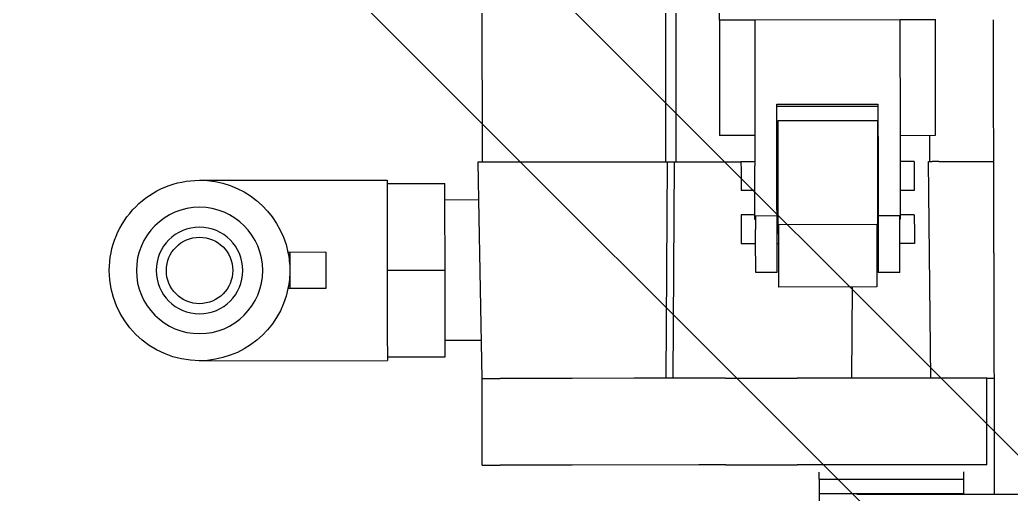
# Model space of a CAD drawing. Header units: inches. Extents: x -233729 to 737493, y -275239 to 196021.
# Drawn here: x 487520.8 to 487589.4, y 16245 to 16277.9 of the extents above; entities that cross this region are included whole.
import ezdxf

# ---------------------------------------------------------------- set-up
doc = ezdxf.new("R2010")
doc.units = ezdxf.units.IN
doc.header["$MEASUREMENT"] = 0
doc.layers.add('P_AX', color=7, linetype='Continuous')

# ---------------------------------------------------------------- blocks, each defined once
blk = doc.blocks.new('A$C48CB4C16')
at = {"layer": 'P_AX', "color": 6, "linetype": 'ByBlock', "lineweight": -2}
for p, q in [((3704.776, 4516.812, 710.665), (3917.297, 4729.333, 710.665)), ((3711.847, 4509.741, 710.665), (3924.368, 4722.262, 710.665))]:
    blk.add_line(p, q, dxfattribs=at)
at = {"layer": 'P_AX', "color": 6, "linetype": 'Continuous'}
for p, q in [((3872.249, 4686.582, 710.665), (3872.251, 4688.583, 710.665)), ((3872.248, 4685.583, 710.665), (3872.249, 4686.582, 710.665)), ((3874.854, 4686.623, 710.665), (3887.354, 4686.611, 710.665)), ((3882.248, 4685.573, 710.665), (3882.249, 4686.573, 710.665)), ((3882.249, 4686.573, 710.665), (3882.249, 4686.615, 710.665)), ((3884.337, 4669.91, 710.665), (3884.354, 4686.613, 710.665)), ((3848.909, 4684.607, 710.665), (3848.903, 4678.607, 710.665)), ((3855.137, 4684.6, 710.665), (3850.156, 4684.606, 710.665)), ((3863.903, 4684.594, 710.665), (3855.137, 4684.6, 710.665)), ((3865.771, 4684.593, 710.665), (3864.381, 4684.594, 710.665)), ((3877.267, 4684.582, 710.665), (3870.721, 4684.589, 710.665)), ((3883.801, 4684.575, 710.665), (3882.216, 4684.577, 710.665)), ((3883.851, 4684.575, 710.665), (3883.846, 4678.575, 710.665)), ((3848.903, 4678.607, 710.665), (3848.675, 4666.241, 710.665)), ((3848.903, 4678.607, 710.665), (3849.603, 4678.603, 710.665)), ((3848.903, 4678.607, 710.665), (3849.603, 4678.603, 710.665)), ((3851.741, 4678.601, 710.665), (3850.15, 4678.606, 710.665)), ((3851.741, 4678.601, 710.665), (3850.15, 4678.606, 710.665)), ((3853.059, 4678.602, 710.665), (3851.741, 4678.601, 710.665)), ((3853.059, 4678.602, 710.665), (3851.741, 4678.601, 710.665)), ((3855.041, 4678.601, 710.665), (3853.059, 4678.602, 710.665)), ((3855.041, 4678.601, 710.665), (3853.059, 4678.602, 710.665)), ((3855.059, 4678.6, 710.665), (3855.041, 4678.601, 710.665)), ((3855.059, 4678.6, 710.665), (3855.041, 4678.601, 710.665)), ((3855.131, 4678.6, 710.665), (3855.059, 4678.6, 710.665)), ((3855.131, 4678.6, 710.665), (3855.059, 4678.6, 710.665)), ((3859.423, 4678.593, 710.665), (3855.131, 4678.6, 710.665)), ((3859.423, 4678.593, 710.665), (3855.131, 4678.6, 710.665)), ((3860.423, 4678.595, 710.665), (3859.423, 4678.593, 710.665)), ((3860.423, 4678.595, 710.665), (3859.423, 4678.593, 710.665)), ((3861.331, 4678.594, 710.665), (3860.423, 4678.595, 710.665)), ((3861.331, 4678.594, 710.665), (3860.423, 4678.595, 710.665)), ((3861.423, 4678.591, 710.665), (3861.331, 4678.594, 710.665)), ((3861.423, 4678.591, 710.665), (3861.331, 4678.594, 710.665)), ((3861.633, 4678.595, 710.665), (3861.423, 4678.591, 710.665)), ((3861.633, 4678.595, 710.665), (3861.423, 4678.591, 710.665)), ((3861.727, 4663.595, 710.665), (3861.633, 4678.595, 710.665)), ((3862.133, 4678.594, 710.665), (3861.633, 4678.595, 710.665)), ((3862.133, 4678.594, 710.665), (3861.633, 4678.595, 710.665)), ((3862.133, 4678.594, 710.665), (3862.227, 4663.594, 710.665)), ((3862.741, 4678.59, 710.665), (3862.133, 4678.594, 710.665)), ((3862.741, 4678.59, 710.665), (3862.133, 4678.594, 710.665)), ((3863.641, 4678.592, 710.665), (3862.741, 4678.59, 710.665)), ((3863.641, 4678.592, 710.665), (3862.741, 4678.59, 710.665)), ((3863.897, 4678.594, 710.665), (3863.641, 4678.592, 710.665)), ((3863.897, 4678.594, 710.665), (3863.641, 4678.592, 710.665)), ((3864.375, 4678.594, 710.665), (3863.897, 4678.594, 710.665)), ((3864.375, 4678.594, 710.665), (3863.897, 4678.594, 710.665)), ((3865.765, 4678.593, 710.665), (3864.375, 4678.594, 710.665)), ((3865.765, 4678.593, 710.665), (3864.375, 4678.594, 710.665)), ((3865.765, 4678.593, 710.665), (3870.715, 4678.589, 710.665)), ((3865.765, 4678.593, 710.665), (3870.715, 4678.589, 710.665)), ((3871.241, 4678.583, 710.665), (3870.715, 4678.589, 710.665)), ((3871.241, 4678.583, 710.665), (3870.715, 4678.589, 710.665)), ((3871.441, 4678.585, 710.665), (3871.241, 4678.583, 710.665)), ((3871.441, 4678.585, 710.665), (3871.241, 4678.583, 710.665)), ((3873.76, 4678.583, 710.665), (3871.441, 4678.585, 710.665)), ((3873.76, 4678.583, 710.665), (3871.441, 4678.585, 710.665)), ((3874.391, 4678.582, 710.665), (3873.76, 4678.583, 710.665)), ((3874.391, 4678.582, 710.665), (3873.76, 4678.583, 710.665)), ((3874.441, 4678.578, 710.665), (3874.391, 4678.582, 710.665)), ((3874.441, 4678.578, 710.665), (3874.391, 4678.582, 710.665)), ((3874.51, 4678.582, 710.665), (3874.441, 4678.578, 710.665)), ((3874.51, 4678.582, 710.665), (3874.441, 4678.578, 710.665)), ((3874.51, 4678.582, 710.665), (3874.559, 4672.268, 710.665)), ((3877.241, 4678.577, 710.665), (3874.51, 4678.582, 710.665)), ((3877.241, 4678.577, 710.665), (3874.51, 4678.582, 710.665)), ((3877.261, 4678.582, 710.665), (3877.241, 4678.577, 710.665)), ((3877.261, 4678.582, 710.665), (3877.241, 4678.577, 710.665)), ((3879.972, 4678.573, 710.665), (3877.261, 4678.582, 710.665)), ((3879.972, 4678.573, 710.665), (3877.261, 4678.582, 710.665)), ((3879.972, 4678.573, 710.665), (3879.827, 4663.577, 710.665)), ((3880.041, 4678.573, 710.665), (3879.972, 4678.573, 710.665)), ((3880.041, 4678.573, 710.665), (3879.972, 4678.573, 710.665)), ((3880.091, 4678.576, 710.665), (3880.041, 4678.573, 710.665)), ((3880.091, 4678.576, 710.665), (3880.041, 4678.573, 710.665)), ((3880.722, 4678.576, 710.665), (3880.091, 4678.576, 710.665)), ((3880.722, 4678.576, 710.665), (3880.091, 4678.576, 710.665)), ((3882.211, 4678.577, 710.665), (3880.722, 4678.576, 710.665)), ((3882.211, 4678.577, 710.665), (3880.722, 4678.576, 710.665)), ((3883.041, 4678.574, 710.665), (3882.211, 4678.577, 710.665)), ((3883.041, 4678.574, 710.665), (3882.211, 4678.577, 710.665)), ((3883.241, 4678.572, 710.665), (3883.041, 4678.574, 710.665)), ((3883.241, 4678.572, 710.665), (3883.041, 4678.574, 710.665)), ((3883.795, 4678.575, 710.665), (3883.241, 4678.572, 710.665)), ((3883.795, 4678.575, 710.665), (3883.241, 4678.572, 710.665)), ((3883.846, 4678.575, 710.665), (3883.795, 4678.575, 710.665)), ((3883.846, 4678.575, 710.665), (3883.795, 4678.575, 710.665)), ((3883.846, 4678.575, 710.665), (3884.346, 4678.573, 710.665)), ((3829.34, 4677.374, 710.665), (3842.34, 4677.361, 710.665)), ((3842.338, 4675.627, 710.665), (3842.34, 4677.111, 710.665)), ((3842.34, 4677.111, 710.665), (3846.34, 4677.107, 710.665)), ((3846.34, 4677.107, 710.665), (3846.339, 4675.971, 710.665)), ((3846.339, 4675.971, 710.665), (3846.334, 4671.107, 710.665)), ((3848.855, 4675.969, 710.665), (3846.339, 4675.971, 710.665)), ((3835.585, 4672.368, 710.665), (3835.459, 4672.368, 710.665)), ((3835.584, 4671.118, 710.665), (3835.585, 4672.368, 710.665)), ((3838.085, 4672.365, 710.665), (3835.585, 4672.368, 710.665)), ((3838.083, 4669.865, 710.665), (3838.085, 4672.365, 710.665)), ((3842.334, 4671.111, 710.665), (3842.335, 4672.596, 710.665)), ((3876.24, 4672.267, 710.665), (3869.44, 4672.273, 710.665)), ((3869.329, 4671.273, 710.665), (3867.849, 4671.275, 710.665)), ((3877.829, 4671.265, 710.665), (3876.329, 4671.266, 710.665)), ((3835.583, 4669.868, 710.665), (3835.584, 4671.118, 710.665)), ((3842.333, 4669.627, 710.665), (3842.334, 4671.111, 710.665)), ((3842.334, 4671.111, 710.665), (3846.334, 4671.107, 710.665)), ((3846.334, 4671.107, 710.665), (3846.329, 4666.243, 710.665)), ((3835.583, 4669.868, 710.665), (3835.457, 4669.868, 710.665)), ((3838.083, 4669.865, 710.665), (3835.583, 4669.868, 710.665)), ((3867.847, 4669.275, 710.665), (3866.837, 4669.276, 710.665)), ((3869.437, 4669.273, 710.665), (3869.327, 4669.273, 710.665)), ((3876.327, 4669.266, 710.665), (3876.237, 4669.267, 710.665)), ((3878.837, 4669.264, 710.665), (3877.827, 4669.265, 710.665)), ((3869.436, 4668.587, 710.665), (3869.386, 4668.587, 710.665)), ((3876.286, 4668.581, 710.665), (3876.236, 4668.581, 710.665)), ((3867.845, 4667.589, 710.665), (3867.846, 4668.275, 710.665)), ((3869.326, 4668.273, 710.665), (3869.325, 4667.35, 710.665)), ((3876.235, 4667.949, 710.665), (3869.435, 4667.956, 710.665)), ((3876.325, 4667.343, 710.665), (3876.326, 4668.266, 710.665)), ((3877.826, 4668.265, 710.665), (3877.825, 4667.579, 710.665)), ((3867.795, 4667.275, 710.665), (3866.835, 4667.276, 710.665)), ((3867.845, 4667.589, 710.665), (3867.795, 4667.589, 710.665)), ((3867.845, 4667.352, 710.665), (3867.845, 4667.589, 710.665)), ((3869.325, 4667.35, 710.665), (3867.845, 4667.352, 710.665)), ((3869.385, 4667.273, 710.665), (3869.325, 4667.273, 710.665)), ((3876.325, 4667.266, 710.665), (3876.285, 4667.266, 710.665)), ((3877.825, 4667.342, 710.665), (3876.325, 4667.343, 710.665)), ((3877.825, 4667.579, 710.665), (3877.825, 4667.342, 710.665)), ((3877.875, 4667.579, 710.665), (3877.825, 4667.579, 710.665)), ((3878.835, 4667.264, 710.665), (3877.875, 4667.265, 710.665)), ((3842.328, 4665.111, 710.665), (3842.33, 4666.596, 710.665)), ((3846.329, 4666.243, 710.665), (3846.328, 4665.107, 710.665)), ((3848.675, 4666.241, 710.665), (3846.329, 4666.243, 710.665)), ((3848.675, 4666.241, 710.665), (3848.627, 4663.604, 710.665)), ((3842.328, 4665.111, 710.665), (3846.328, 4665.107, 710.665)), ((3867.793, 4665.589, 710.665), (3866.833, 4665.59, 710.665)), ((3869.383, 4665.587, 710.665), (3869.323, 4665.587, 710.665)), ((3876.323, 4665.581, 710.665), (3876.283, 4665.581, 710.665)), ((3878.833, 4665.578, 710.665), (3877.873, 4665.579, 710.665)), ((3829.328, 4664.874, 710.665), (3842.328, 4664.861, 710.665)), ((3867.791, 4663.589, 710.665), (3867.792, 4663.882, 710.665)), ((3869.322, 4663.873, 710.665), (3869.318, 4659.776, 710.665)), ((3869.322, 4663.873, 710.665), (3869.382, 4663.873, 710.665)), ((3876.282, 4663.866, 710.665), (3876.322, 4663.873, 710.665)), ((3876.318, 4659.769, 710.665), (3876.322, 4663.873, 710.665)), ((3877.872, 4663.872, 710.665), (3877.871, 4663.579, 710.665)), ((3848.627, 4663.604, 710.665), (3848.927, 4663.604, 710.665)), ((3848.927, 4663.604, 710.665), (3848.903, 4638.604, 710.665)), ((3848.927, 4663.604, 710.665), (3849.627, 4663.604, 710.665)), ((3849.827, 4663.604, 710.665), (3850.317, 4663.605, 710.665)), ((3850.317, 4663.605, 710.665), (3851.327, 4663.603, 710.665)), ((3851.327, 4663.603, 710.665), (3854.927, 4663.601, 710.665)), ((3854.927, 4663.601, 710.665), (3855.027, 4663.601, 710.665)), ((3855.027, 4663.601, 710.665), (3861.627, 4663.595, 710.665)), ((3861.627, 4663.595, 710.665), (3861.608, 4644.281, 710.665)), ((3861.627, 4663.595, 710.665), (3861.727, 4663.595, 710.665)), ((3861.727, 4663.595, 710.665), (3862.227, 4663.594, 710.665)), ((3862.227, 4663.594, 710.665), (3862.327, 4663.594, 710.665)), ((3862.308, 4644.28, 710.665), (3862.327, 4663.594, 710.665)), ((3862.327, 4663.594, 710.665), (3866.831, 4663.59, 710.665)), ((3867.791, 4663.589, 710.665), (3866.831, 4663.59, 710.665)), ((3867.791, 4663.589, 710.665), (3866.831, 4663.59, 710.665)), ((3867.789, 4661.775, 710.665), (3867.791, 4663.589, 710.665)), ((3877.871, 4663.579, 710.665), (3877.869, 4661.765, 710.665)), ((3878.831, 4663.578, 710.665), (3877.871, 4663.579, 710.665)), ((3878.831, 4663.578, 710.665), (3877.871, 4663.579, 710.665)), ((3879.827, 4663.577, 710.665), (3879.877, 4663.577, 710.665)), ((3879.875, 4661.763, 710.665), (3879.877, 4663.577, 710.665)), ((3879.877, 4663.577, 710.665), (3880.077, 4663.577, 710.665)), ((3880.527, 4663.576, 710.665), (3880.077, 4663.577, 710.665)), ((3880.527, 4663.576, 710.665), (3884.331, 4663.573, 710.665)), ((3865.342, 4653.777, 710.665), (3865.349, 4661.777, 710.665)), ((3867.789, 4661.775, 710.665), (3865.349, 4661.777, 710.665)), ((3867.782, 4653.775, 710.665), (3867.789, 4661.775, 710.665)), ((3877.869, 4661.765, 710.665), (3877.862, 4653.765, 710.665)), ((3877.869, 4661.765, 710.665), (3880.309, 4661.763, 710.665)), ((3880.309, 4661.763, 710.665), (3880.302, 4653.763, 710.665)), ((3876.279, 4660.755, 710.665), (3869.379, 4660.762, 710.665)), ((3869.318, 4659.776, 710.665), (3869.317, 4659.604, 710.665)), ((3869.317, 4659.604, 710.665), (3876.317, 4659.597, 710.665)), ((3876.318, 4659.769, 710.665), (3869.318, 4659.776, 710.665)), ((3876.317, 4659.597, 710.665), (3876.318, 4659.769, 710.665)), ((3865.314, 4645.277, 710.665), (3865.322, 4653.777, 710.665)), ((3865.342, 4653.777, 710.665), (3865.322, 4653.777, 710.665)), ((3867.782, 4653.775, 710.665), (3865.342, 4653.777, 710.665)), ((3877.862, 4653.765, 710.665), (3867.782, 4653.775, 710.665)), ((3880.302, 4653.763, 710.665), (3877.862, 4653.765, 710.665)), ((3880.322, 4653.763, 710.665), (3880.302, 4653.763, 710.665))]:
    blk.add_line(p, q, dxfattribs=at)
at = {"layer": 'P_AX', "color": 6}
for radius in [4100.564, 761.789]:
    blk.add_circle((4100.564, 4905.53, 710.665), radius, dxfattribs=at)
at = {"layer": 'P_AX', "color": 6, "linetype": 'Continuous'}
for radius in [4.375, 3]:
    blk.add_circle((3829.334, 4671.124, 710.665), radius, dxfattribs=at)
for radius, start, end in [(6.25, 89.9449, 179.9449), (6.25, 11.48176, 89.9449), (2.3, 89.94491, 179.94496), (2.3, 269.9449, 89.9449), (6.25, 359.9449, 11.48176), (6.25, 179.9449, 269.9449), (2.3, 179.94535, 269.94439), (6.25, 348.40782, 359.9449), (6.25, 269.9449, 348.40782)]:
    blk.add_arc((3829.334, 4671.124, 710.665), radius, start, end, dxfattribs=at)
for points in [[(3872.249, 4686.582, 710.665), (3872.357, 4686.582, 710.665), (3872.466, 4686.582, 710.665), (3872.69, 4686.582, 710.665), (3873.096, 4686.582, 710.665), (3873.319, 4686.582, 710.665), (3873.685, 4686.581, 710.665), (3874.206, 4686.581, 710.665), (3874.896, 4686.58, 710.665), (3875.244, 4686.58, 710.665), (3875.764, 4686.579, 710.665), (3876.438, 4686.579, 710.665), (3877.249, 4686.578, 710.665), (3877.641, 4686.578, 710.665), (3878.192, 4686.577, 710.665), (3878.859, 4686.576, 710.665), (3879.602, 4686.576, 710.665), (3880.292, 4686.575, 710.665), (3880.813, 4686.574, 710.665), (3881.179, 4686.574, 710.665), (3881.401, 4686.574, 710.665), (3881.725, 4686.573, 710.665), (3882.032, 4686.573, 710.665), (3882.14, 4686.573, 710.665), (3882.249, 4686.573, 710.665)], [(3872.248, 4685.583, 710.665), (3872.612, 4685.582, 710.665), (3873.243, 4685.582, 710.665), (3873.803, 4685.581, 710.665), (3874.66, 4685.58, 710.665), (3875.914, 4685.579, 710.665), (3877.248, 4685.578, 710.665), (3878.405, 4685.577, 710.665), (3879.283, 4685.576, 710.665), (3879.836, 4685.575, 710.665), (3880.589, 4685.575, 710.665), (3881.253, 4685.574, 710.665), (3881.884, 4685.573, 710.665), (3882.248, 4685.573, 710.665)], [(3872.248, 4685.583, 710.665), (3872.248, 4685.472, 710.665), (3872.248, 4685.347, 710.665), (3872.248, 4685.218, 710.665), (3872.248, 4685.083, 710.665)], [(3882.248, 4685.073, 710.665), (3882.248, 4685.211, 710.665), (3882.248, 4685.337, 710.665), (3882.248, 4685.461, 710.665), (3882.248, 4685.573, 710.665)], [(3848.909, 4684.607, 710.665), (3849.076, 4684.607, 710.665), (3849.231, 4684.607, 710.665), (3849.547, 4684.607, 710.665), (3850.156, 4684.606, 710.665)], [(3864.381, 4684.594, 710.665), (3864.309, 4684.594, 710.665), (3864.218, 4684.594, 710.665), (3864.058, 4684.594, 710.665), (3863.903, 4684.594, 710.665)], [(3865.771, 4684.593, 710.665), (3865.856, 4684.593, 710.665), (3866.03, 4684.593, 710.665), (3866.331, 4684.593, 710.665), (3866.57, 4684.592, 710.665), (3866.935, 4684.592, 710.665), (3867.446, 4684.592, 710.665), (3868.169, 4684.591, 710.665), (3868.973, 4684.59, 710.665), (3869.662, 4684.59, 710.665), (3870.256, 4684.589, 710.665), (3870.721, 4684.589, 710.665)], [(3882.216, 4684.577, 710.665), (3882.012, 4684.577, 710.665), (3881.656, 4684.578, 710.665), (3881.072, 4684.578, 710.665), (3880.542, 4684.579, 710.665), (3879.819, 4684.58, 710.665), (3879.015, 4684.581, 710.665), (3878.155, 4684.581, 710.665), (3877.267, 4684.582, 710.665)], [(3883.851, 4684.575, 710.665), (3883.85, 4684.575, 710.665), (3883.839, 4684.575, 710.665), (3883.826, 4684.575, 710.665), (3883.801, 4684.575, 710.665)], [(3849.603, 4678.603, 710.665), (3849.859, 4678.606, 710.665), (3850.15, 4678.606, 710.665)], [(3849.603, 4678.603, 710.665), (3849.859, 4678.606, 710.665), (3850.15, 4678.606, 710.665)], [(3842.34, 4677.111, 710.665), (3842.34, 4677.226, 710.665), (3842.34, 4677.298, 710.665), (3842.34, 4677.33, 710.665), (3842.34, 4677.361, 710.665)], [(3842.335, 4672.596, 710.665), (3842.336, 4673.439, 710.665), (3842.337, 4674.236, 710.665), (3842.338, 4675.058, 710.665), (3842.338, 4675.627, 710.665)], [(3869.437, 4669.273, 710.665), (3869.437, 4669.428, 710.665), (3869.437, 4669.581, 710.665), (3869.438, 4670.328, 710.665), (3869.438, 4670.987, 710.665), (3869.439, 4671.443, 710.665), (3869.439, 4671.938, 710.665), (3869.439, 4672.105, 710.665), (3869.44, 4672.273, 710.665)], [(3876.237, 4669.267, 710.665), (3876.237, 4669.435, 710.665), (3876.237, 4669.575, 710.665), (3876.238, 4670.202, 710.665), (3876.238, 4670.67, 710.665), (3876.238, 4670.981, 710.665), (3876.239, 4671.525, 710.665), (3876.239, 4671.931, 710.665), (3876.239, 4672.099, 710.665), (3876.24, 4672.267, 710.665)], [(3867.849, 4671.275, 710.665), (3867.849, 4671.16, 710.665), (3867.848, 4671.046, 710.665), (3867.848, 4670.769, 710.665), (3867.848, 4670.396, 710.665), (3867.847, 4669.941, 710.665), (3867.847, 4669.423, 710.665), (3867.847, 4669.354, 710.665), (3867.847, 4669.275, 710.665)], [(3869.329, 4671.273, 710.665), (3869.329, 4671.159, 710.665), (3869.328, 4671.045, 710.665), (3869.328, 4670.768, 710.665), (3869.328, 4670.395, 710.665), (3869.327, 4669.94, 710.665), (3869.327, 4669.421, 710.665), (3869.327, 4669.352, 710.665), (3869.327, 4669.273, 710.665)], [(3876.327, 4669.266, 710.665), (3876.327, 4669.345, 710.665), (3876.327, 4669.415, 710.665), (3876.327, 4669.846, 710.665), (3876.328, 4670.17, 710.665), (3876.328, 4670.388, 710.665), (3876.328, 4670.703, 710.665), (3876.328, 4670.913, 710.665), (3876.328, 4671.038, 710.665), (3876.329, 4671.152, 710.665), (3876.329, 4671.266, 710.665)], [(3877.829, 4671.265, 710.665), (3877.829, 4671.151, 710.665), (3877.828, 4671.037, 710.665), (3877.828, 4670.912, 710.665), (3877.828, 4670.702, 710.665), (3877.828, 4670.386, 710.665), (3877.827, 4669.932, 710.665), (3877.827, 4669.413, 710.665), (3877.827, 4669.344, 710.665), (3877.827, 4669.265, 710.665)], [(3884.337, 4669.91, 710.665), (3884.334, 4666.875, 710.665), (3884.331, 4663.042, 710.665), (3884.327, 4658.689, 710.665), (3884.322, 4653.759, 710.665)], [(3842.33, 4666.596, 710.665), (3842.33, 4667.252, 710.665), (3842.331, 4667.986, 710.665), (3842.332, 4668.679, 710.665), (3842.333, 4669.627, 710.665)], [(3866.835, 4667.276, 710.665), (3866.835, 4667.36, 710.665), (3866.835, 4667.445, 710.665), (3866.835, 4667.605, 710.665), (3866.835, 4667.805, 710.665), (3866.835, 4667.978, 710.665), (3866.836, 4668.276, 710.665), (3866.836, 4668.518, 710.665), (3866.836, 4668.746, 710.665), (3866.836, 4668.906, 710.665), (3866.837, 4669.106, 710.665), (3866.837, 4669.191, 710.665), (3866.837, 4669.276, 710.665)], [(3867.847, 4669.275, 710.665), (3867.846, 4668.846, 710.665), (3867.846, 4668.275, 710.665)], [(3869.327, 4669.273, 710.665), (3869.326, 4668.845, 710.665), (3869.326, 4668.273, 710.665)], [(3869.436, 4668.587, 710.665), (3869.436, 4668.932, 710.665), (3869.437, 4669.273, 710.665)], [(3876.236, 4668.581, 710.665), (3876.236, 4668.953, 710.665), (3876.237, 4669.267, 710.665)], [(3876.326, 4668.266, 710.665), (3876.326, 4668.838, 710.665), (3876.327, 4669.266, 710.665)], [(3877.827, 4669.265, 710.665), (3877.826, 4668.836, 710.665), (3877.826, 4668.265, 710.665)], [(3878.836, 4668.264, 710.665), (3878.836, 4668.459, 710.665), (3878.836, 4668.647, 710.665), (3878.836, 4668.791, 710.665), (3878.836, 4668.971, 710.665), (3878.837, 4669.076, 710.665), (3878.837, 4669.188, 710.665), (3878.837, 4669.226, 710.665), (3878.837, 4669.264, 710.665)], [(3869.385, 4667.273, 710.665), (3869.385, 4667.718, 710.665), (3869.386, 4668.16, 710.665), (3869.386, 4668.374, 710.665), (3869.386, 4668.587, 710.665)], [(3869.435, 4667.956, 710.665), (3869.436, 4668.272, 710.665), (3869.436, 4668.587, 710.665)], [(3876.235, 4667.949, 710.665), (3876.236, 4668.278, 710.665), (3876.236, 4668.581, 710.665)], [(3876.285, 4667.266, 710.665), (3876.285, 4667.711, 710.665), (3876.286, 4668.154, 710.665), (3876.286, 4668.367, 710.665), (3876.286, 4668.581, 710.665)], [(3878.835, 4667.264, 710.665), (3878.835, 4667.302, 710.665), (3878.835, 4667.34, 710.665), (3878.835, 4667.452, 710.665), (3878.835, 4667.557, 710.665), (3878.835, 4667.708, 710.665), (3878.835, 4667.881, 710.665), (3878.836, 4668.103, 710.665), (3878.836, 4668.264, 710.665)], [(3867.795, 4667.589, 710.665), (3867.795, 4667.438, 710.665), (3867.795, 4667.287, 710.665), (3867.795, 4667.015, 710.665), (3867.794, 4666.443, 710.665), (3867.794, 4666.035, 710.665), (3867.793, 4665.589, 710.665)], [(3869.325, 4667.273, 710.665), (3869.325, 4667.051, 710.665), (3869.324, 4666.777, 710.665), (3869.324, 4666.318, 710.665), (3869.324, 4665.936, 710.665), (3869.323, 4665.781, 710.665), (3869.323, 4665.587, 710.665)], [(3869.325, 4667.35, 710.665), (3869.325, 4667.313, 710.665), (3869.325, 4667.273, 710.665)], [(3869.383, 4665.587, 710.665), (3869.384, 4666.211, 710.665), (3869.384, 4666.675, 710.665), (3869.385, 4666.971, 710.665), (3869.385, 4667.108, 710.665), (3869.385, 4667.273, 710.665)], [(3876.283, 4665.581, 710.665), (3876.284, 4666.22, 710.665), (3876.285, 4666.964, 710.665), (3876.285, 4667.102, 710.665), (3876.285, 4667.266, 710.665)], [(3876.323, 4665.581, 710.665), (3876.323, 4665.757, 710.665), (3876.324, 4665.929, 710.665), (3876.324, 4666.378, 710.665), (3876.324, 4666.771, 710.665), (3876.325, 4667.009, 710.665), (3876.325, 4667.266, 710.665)], [(3876.325, 4667.266, 710.665), (3876.325, 4667.306, 710.665), (3876.325, 4667.343, 710.665)], [(3877.875, 4667.579, 710.665), (3877.875, 4667.428, 710.665), (3877.875, 4667.278, 710.665), (3877.875, 4667.005, 710.665), (3877.874, 4666.434, 710.665), (3877.874, 4665.983, 710.665), (3877.873, 4665.579, 710.665)], [(3842.328, 4664.861, 710.665), (3842.328, 4664.893, 710.665), (3842.328, 4664.924, 710.665), (3842.328, 4665.008, 710.665), (3842.328, 4665.111, 710.665)], [(3866.831, 4663.59, 710.665), (3866.831, 4663.674, 710.665), (3866.831, 4663.759, 710.665), (3866.832, 4663.919, 710.665), (3866.832, 4664.119, 710.665), (3866.832, 4664.347, 710.665), (3866.832, 4664.59, 710.665), (3866.832, 4664.832, 710.665), (3866.833, 4665.06, 710.665), (3866.833, 4665.303, 710.665), (3866.833, 4665.42, 710.665), (3866.833, 4665.505, 710.665), (3866.833, 4665.59, 710.665)], [(3867.793, 4665.589, 710.665), (3867.793, 4665.409, 710.665), (3867.793, 4665.227, 710.665), (3867.792, 4664.412, 710.665), (3867.792, 4663.882, 710.665)], [(3869.323, 4665.587, 710.665), (3869.323, 4665.286, 710.665), (3869.323, 4664.929, 710.665), (3869.322, 4664.401, 710.665), (3869.322, 4663.873, 710.665)], [(3869.382, 4663.873, 710.665), (3869.382, 4664.524, 710.665), (3869.383, 4665.178, 710.665), (3869.383, 4665.388, 710.665), (3869.383, 4665.587, 710.665)], [(3876.282, 4663.866, 710.665), (3876.282, 4664.517, 710.665), (3876.283, 4665.172, 710.665), (3876.283, 4665.35, 710.665), (3876.283, 4665.581, 710.665)], [(3876.322, 4663.873, 710.665), (3876.322, 4664.395, 710.665), (3876.323, 4664.922, 710.665), (3876.323, 4665.256, 710.665), (3876.323, 4665.581, 710.665)], [(3877.873, 4665.579, 710.665), (3877.873, 4665.377, 710.665), (3877.873, 4665.217, 710.665), (3877.872, 4664.543, 710.665), (3877.872, 4663.872, 710.665)], [(3878.832, 4664.342, 710.665), (3878.832, 4664.566, 710.665), (3878.832, 4664.791, 710.665), (3878.833, 4665.047, 710.665), (3878.833, 4665.196, 710.665), (3878.833, 4665.357, 710.665), (3878.833, 4665.478, 710.665), (3878.833, 4665.528, 710.665), (3878.833, 4665.578, 710.665)], [(3869.379, 4660.762, 710.665), (3869.379, 4661.136, 710.665), (3869.379, 4661.696, 710.665), (3869.38, 4662.413, 710.665), (3869.381, 4663.247, 710.665), (3869.381, 4663.557, 710.665), (3869.382, 4663.873, 710.665)], [(3876.279, 4660.755, 710.665), (3876.279, 4661.129, 710.665), (3876.279, 4661.689, 710.665), (3876.28, 4662.406, 710.665), (3876.281, 4663.24, 710.665), (3876.281, 4663.551, 710.665), (3876.282, 4663.866, 710.665)], [(3878.831, 4663.578, 710.665), (3878.831, 4663.685, 710.665), (3878.831, 4663.792, 710.665), (3878.832, 4663.924, 710.665), (3878.832, 4664.038, 710.665), (3878.832, 4664.207, 710.665), (3878.832, 4664.342, 710.665)], [(3849.627, 4663.604, 710.665), (3849.665, 4663.604, 710.665), (3849.678, 4663.604, 710.665), (3849.749, 4663.604, 710.665), (3849.827, 4663.604, 710.665)]]:
    blk.add_spline(points, degree=3, dxfattribs=at)

msp = doc.modelspace()

# ---------------------------------------------------------------- block references
at = {"color": 1, "xscale": -1, "rotation": 180}
msp.add_blockref('A$C48CB4C16', (483703.87457, 20931.61615, -710.66459), dxfattribs=at)

doc.saveas('drawing.dxf')
